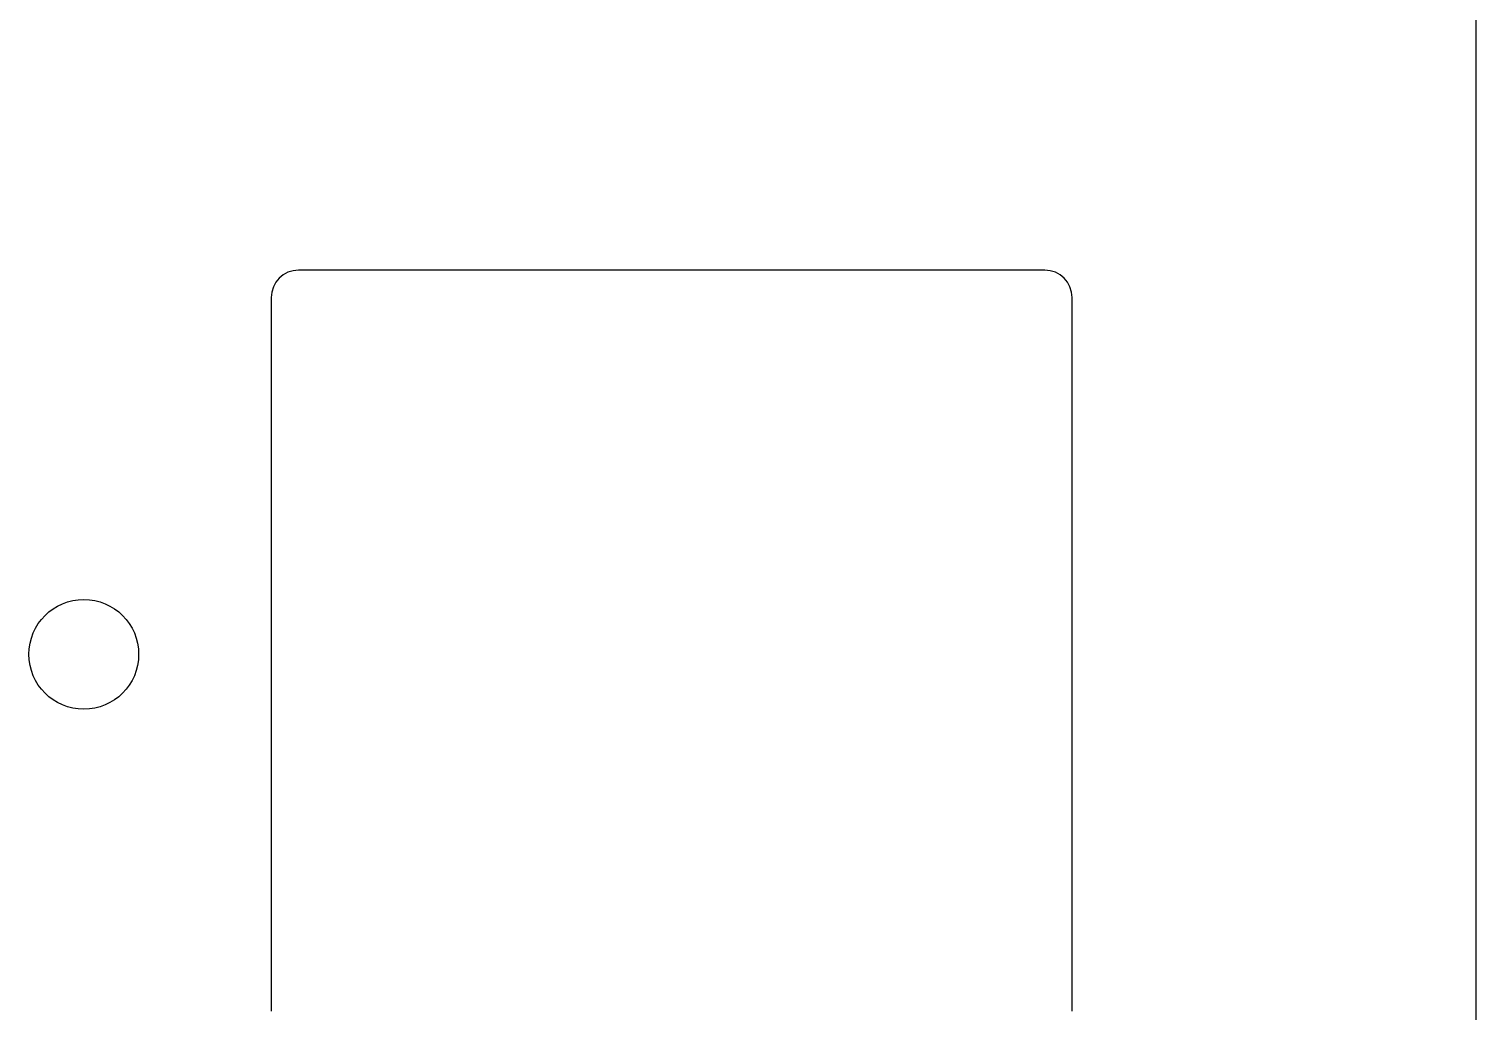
# Model space of a CAD drawing. Header units: millimetres. Extents: x -10 to 277, y -95 to 18.
# Drawn here: x 250.22 to 276.6, y -82.7 to -64.8 of the extents above; entities that cross this region are included whole.
import ezdxf

# ---------------------------------------------------------------- set-up
doc = ezdxf.new("R2010")
doc.units = ezdxf.units.MM
doc.header["$MEASUREMENT"] = 0
doc.layers.add('Edge.Cuts', color=53, linetype='CONTINUOUS')

msp = doc.modelspace()

# ---------------------------------------------------------------- linework, layer by layer
at = {"layer": 'Edge.Cuts', "linetype": 'Continuous'}
for p, q in [((276.6, -93.226), (276.6, 16.026)), ((268.7375, -69.2), (255.1375, -69.2)), ((254.6375, -69.7), (254.6375, -82.7)), ((269.2375, -82.7), (269.2375, -69.7))]:
    msp.add_line(p, q, dxfattribs=at)
at = {"layer": 'Edge.Cuts'}
msp.add_circle((251.221875, -76.2), 1, dxfattribs=at)
for centre, radius, start, end in [((255.137522, -69.700041), 0.500022, 90.0025208, 179.9953019), ((268.737522, -69.700041), 0.500041, 0.0046985, 90.0025208)]:
    msp.add_arc(centre, radius, start, end, dxfattribs=at)

doc.saveas('drawing.dxf')
